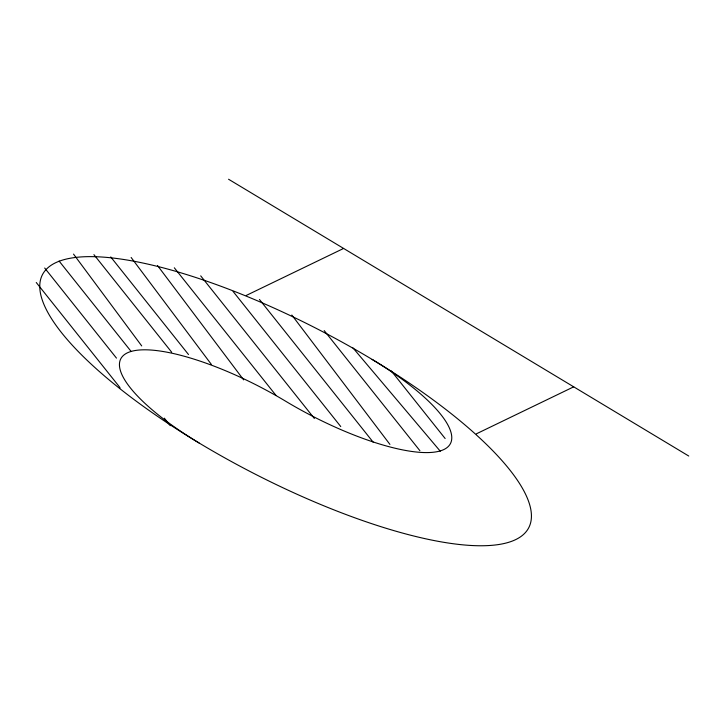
<?xml version="1.0" encoding="UTF-8"?>
<svg xmlns="http://www.w3.org/2000/svg" width="725" height="725" viewBox="0 0 725 725"><rect width="100%" height="100%" fill="white"/><g stroke="black" fill="none" stroke-linecap="round" stroke-linejoin="round"><path stroke-width="1.09" d="M246.264 295.447L343.605 248.439M476.361 433.84L573.702 386.833M228.556 179.238L688.75 456.034M352.957 347.882L440.311 451.249M391.301 370.946L445.141 438.516M324.193 330.582L419.902 450.705M259.45 299.47L373.112 442.105M233.069 291.414L340.75 426.554M200.698 275.853L314.369 418.497M174.317 267.806L276.017 395.433M110.726 256.931L188.5 354.525M93.933 254.647L171.698 352.241M59.106 261.063L130.899 351.154M44.687 268.023L116.471 358.114M164.33 418.171L170.321 425.684M36.25 282.496L120.006 387.603M291.822 315.031L389.914 444.398M157.515 265.522L243.645 379.873M131.134 257.475L211.283 364.312M73.533 254.103L141.71 345.925M372.124 359.419A137.043 39.386 27.5 0 1 443.917 449.509A137.043 39.386 27.5 0 1 285.605 401.197A137.043 39.386 27.5 0 0 127.292 352.894A137.043 39.386 27.5 0 0 199.076 442.975M119.761 388.555A274.095 78.762 27.5 0 0 525.67 532.241A274.095 78.762 27.5 0 0 211.374 282.804A274.095 78.762 27.5 0 0 119.761 388.555"/></g></svg>
